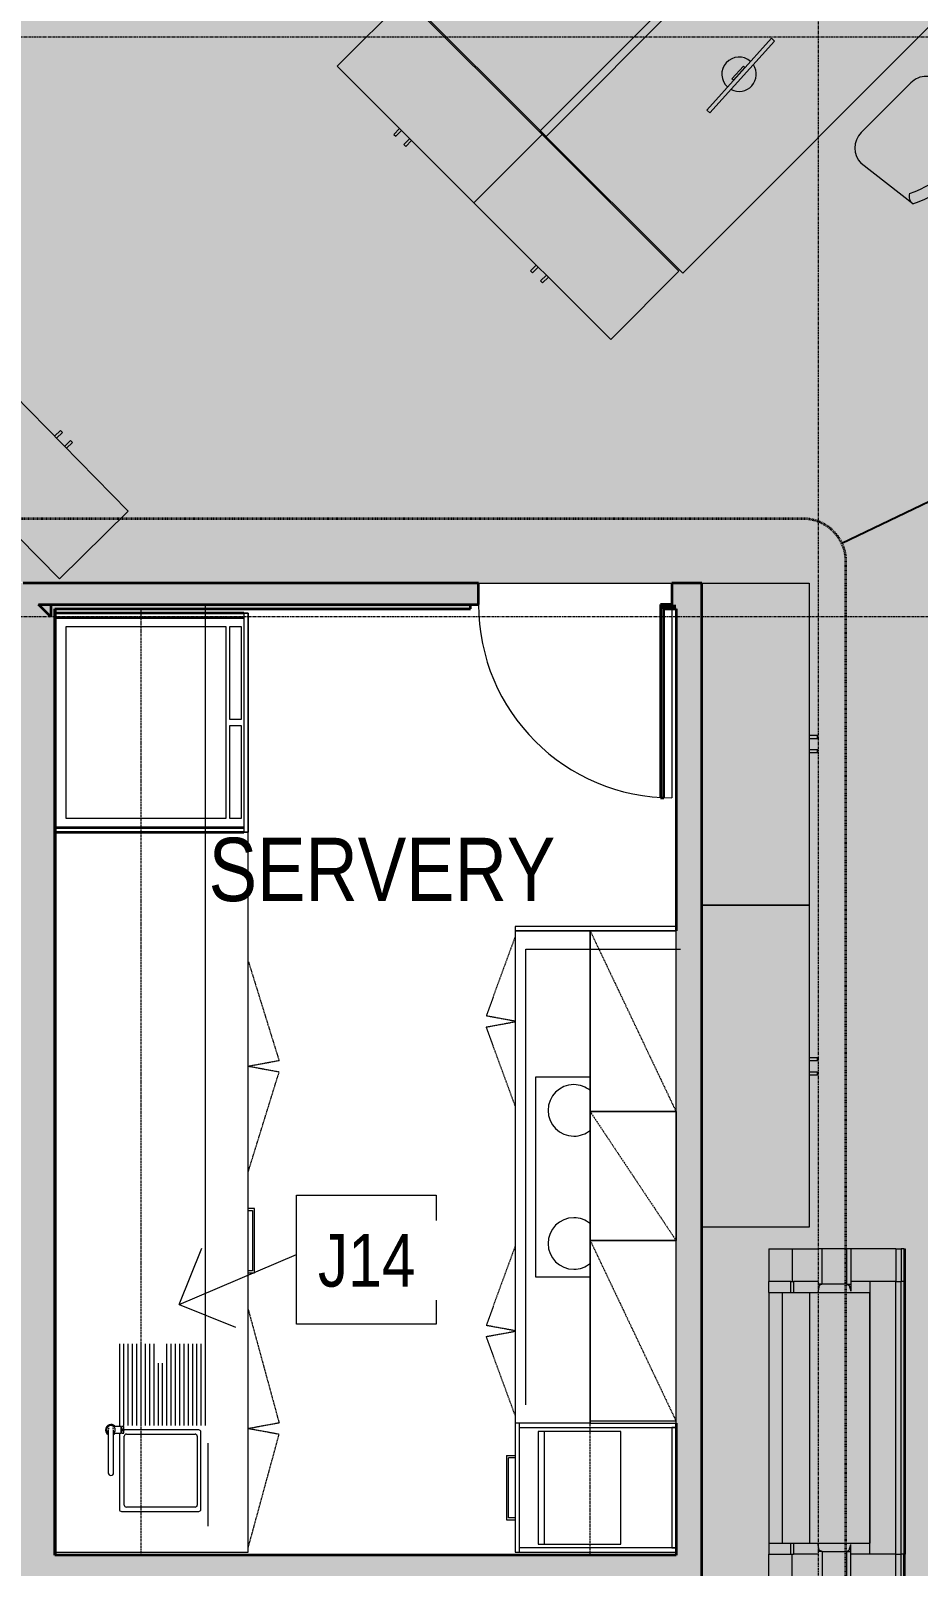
# Model space of a CAD drawing. Header units: millimetres. Extents: x -31381 to 39197, y -15686 to 26001.
# Drawn here: x 9288 to 13422, y 4549 to 11701 of the extents above; entities that cross this region are included whole.
import ezdxf

# ---------------------------------------------------------------- set-up
doc = ezdxf.new("R2010")
doc.units = ezdxf.units.MM
for name, pattern in [('BVNDH-Dash', [6, 3, -3]), ('BVNDH-Grid Line', [22.225, 12.7, -3.175, 3.175, -3.175]), ('BVNDH-Hidden', [4.5, 3, -1.5]), ('Hidden', [7.14375, 4.7625, -2.38125])]:
    doc.linetypes.add(name, pattern=pattern)
for name, color, linetype, lineweight in [('A-ANNO-SYMB', 150, 'Continuous', 9), ('A-AREA-IDEN', 2, 'Continuous', 9), ('A-DETL', 90, 'Continuous', 9), ('A-DETL-GENF', 92, 'Continuous', 9), ('A-DETL-THIN', 151, 'Continuous', 9), ('A-DOOR', 31, 'Continuous', 13), ('A-WALL', 113, 'Continuous', 13), ('A-WALL-PATT', 111, 'Continuous', 13), ('E-ELEC-EQPM', 71, 'Continuous', 9), ('G-ANNO-TEXT', 231, 'Continuous', 9), ('G-IMPT', 8, 'Continuous', 9), ('I-FURN', 30, 'Continuous', 13), ('I-WALL', 2, 'Continuous', 13), ('Q-CASE', 31, 'Continuous', 9), ('Q-CASE-HDLN', 31, 'BVNDH-Hidden', 18), ('Q-SPCQ', 91, 'Continuous', 9), ('S-GRID', 1, 'Continuous', 9)]:
    doc.layers.add(name, color=color, linetype=linetype, lineweight=lineweight)
doc.styles.add('Arial Narrow_1', font='ARIALN.TTF', dxfattribs={"height": 294.984802})
doc.styles.add('Arial Narrow_2', font='ARIALN.TTF', dxfattribs={"height": 245.820669})

# ---------------------------------------------------------------- blocks, each defined once
blk = doc.blocks.new('Chair-Desk - Chair-Desk-400354-Level 9 201 Kent St 1_100')
at = {"layer": 'I-FURN', "lineweight": 9}
for p, q in [((-163.6, 405.3), (163, 405.3)), ((-228.6, 0), (-266.4, 302.4)), ((228.6, 0), (265.8, 302.4))]:
    blk.add_line(p, q, dxfattribs=at)
for centre, radius, start, end in [((-163.6, 302.4), 102.8, 90, 180), ((163, 302.4), 102.8, 360, 90), ((-186, 6.7), 43.1, 116.8148, 189.00293), ((0, 446.9), 451.2, 242.90887, 297.09113), ((186, 6.7), 43.1, 350.99707, 63.1852), ((0, 446.9), 502, 242.90887, 297.09113)]:
    blk.add_arc(centre, radius, start, end, dxfattribs=at)
blk = doc.blocks.new('Desk - Arup Desk-682450-Level 9 201 Kent St 1_100')
at = {"layer": 'I-FURN', "lineweight": 9}
for p, q in [((1981, 850), (-457, 850)), ((-457, 850), (-457, -88)), ((1981, -88), (1981, 850)), ((158.6, 369.2), (608, 392.8)), ((158.6, 369.2), (159.7, 349.3)), ((609, 372.8), (159.7, 349.3)), ((344.3, 389.3), (424.2, 393.5)), ((344.8, 379.3), (344.3, 389.3)), ((424.7, 383.5), (344.8, 379.3)), ((424.2, 393.5), (424.7, 383.5)), ((609, 372.8), (608, 392.8)), ((-457, -88), (1981, -88))]:
    blk.add_line(p, q, dxfattribs=at)
for start, end in [(3, 183), (198, 348)]:
    blk.add_arc((383.1, 381), 80, start, end, dxfattribs=at)
blk = doc.blocks.new('Desk - Arup Desk-682451-Level 9 201 Kent St 1_100')
at = {"layer": 'I-FURN', "lineweight": 9}
for p, q in [((1981.1, 850), (-457.1, 850)), ((-457.1, 850), (-457.1, -88)), ((1981.1, -88), (1981.1, 850)), ((158.6, 369.2), (608, 392.8)), ((158.6, 369.2), (159.7, 349.3)), ((609, 372.8), (159.7, 349.3)), ((344.3, 389.3), (424.2, 393.5)), ((344.8, 379.3), (344.3, 389.3)), ((424.7, 383.5), (344.8, 379.3)), ((424.2, 393.5), (424.7, 383.5)), ((609, 372.8), (608, 392.8)), ((-457.1, -88), (1981.1, -88))]:
    blk.add_line(p, q, dxfattribs=at)
for start, end in [(3, 183), (198, 348)]:
    blk.add_arc((383.1, 381), 80, start, end, dxfattribs=at)
blk = doc.blocks.new('B  - 500deep-400395-Level 9 201 Kent St 1_100')
at = {"layer": 'Q-CASE'}
for p, q in [((-405.6, -169), (-405.6, 281)), ((-405.6, 281), (494.4, 281)), ((494.4, 281), (494.4, -169)), ((494.4, -169), (-405.6, -169)), ((4.8, -169), (4.8, -207.1)), ((4.8, -207.1), (17.5, -207.1)), ((17.5, -207.1), (17.5, -169)), ((71.3, -169), (71.3, -207.1)), ((71.3, -207.1), (84, -207.1)), ((84, -207.1), (84, -169))]:
    blk.add_line(p, q, dxfattribs=at)
blk = doc.blocks.new('B  - 1500 wide-400439-Level 9 201 Kent St 1_100')
at = {"layer": 'Q-CASE'}
for p, q in [((-705.6, -194), (-705.6, 306)), ((-705.6, 306), (794.4, 306)), ((794.4, 306), (794.4, -194)), ((794.4, -194), (-705.6, -194)), ((4.8, -194), (4.8, -232.1)), ((17.5, -232.1), (17.5, -194)), ((71.3, -194), (71.3, -232.1)), ((84, -232.1), (84, -194)), ((4.8, -232.1), (17.5, -232.1)), ((71.3, -232.1), (84, -232.1))]:
    blk.add_line(p, q, dxfattribs=at)
blk = doc.blocks.new('Dot_Matrix_Printer_148 - 11ZCOM01_dwg-396348-Level 9 201 Kent St 1_100')
at = {"layer": 'G-IMPT'}
for p, q in [((0, 1574.8), (0, 1422.4)), ((0, 1574.8), (107.9, 1574.8)), ((107.9, 1574.8), (228.8, 1574.8)), ((107.9, 1574.8), (107.9, 1422.4)), ((241.3, 1574.8), (228.6, 1574.8)), ((247.7, 1574.8), (241.3, 1574.8)), ((362, 1574.8), (247.7, 1574.8)), ((247.7, 1409.7), (247.7, 1574.8)), ((368.3, 1574.8), (362, 1574.8)), ((362, 1574.8), (362, 1409.7)), ((381, 1574.8), (368.3, 1574.8)), ((590.6, 1574.8), (381, 1574.8)), ((381, 1574.8), (381, 1378)), ((381, 1574.8), (381, 1422.4)), ((590.6, 1574.8), (615.9, 1574.8)), ((590.6, 1574.8), (590.6, 1422.4)), ((628.7, 1574.8), (615.9, 1574.8)), ((615.9, 1574.8), (615.9, 1422.4)), ((628.7, 1574.8), (635, 1574.8)), ((628.7, 1574.8), (628.7, 1422.4)), ((635, 1574.8), (635, 1422.4)), ((0, 1371.6), (0, 1422.4)), ((101.6, 1422.4), (0, 1422.4)), ((0, 1371.6), (0, 203.2)), ((0, 1371.6), (101.6, 1371.6)), ((63.5, 203.2), (63.5, 1371.6)), ((101.6, 1422.4), (114.3, 1422.4)), ((101.6, 1371.6), (101.6, 1422.4)), ((101.6, 1371.6), (114.3, 1371.6)), ((228.8, 1422.4), (114.3, 1422.4)), ((114.3, 1422.4), (114.3, 1371.6)), ((114.3, 1371.6), (469.9, 1371.6)), ((190.5, 203.2), (190.5, 1371.6)), ((234.7, 1409.7), (228.6, 1409.7)), ((234.9, 1403.3), (228.6, 1371.6)), ((247.7, 1409.7), (234.9, 1403.3)), ((247.7, 1409.7), (234.9, 1409.7)), ((362, 1409.7), (247.7, 1409.7)), ((362, 1409.7), (374.6, 1403.3)), ((362, 1409.7), (374.6, 1409.7)), ((374.6, 1403.3), (381, 1378)), ((374.9, 1409.7), (381, 1409.7)), ((390.3, 1422.4), (381, 1422.4)), ((469.9, 1422.4), (390.3, 1422.4)), ((590.6, 1422.4), (469.9, 1422.4)), ((590.6, 1422.4), (469.9, 1422.4)), ((469.9, 1422.4), (469.9, 1371.6)), ((469.9, 203.2), (469.9, 1371.6)), ((469.9, 1371.6), (469.9, 203.2)), ((590.6, 1422.4), (615.9, 1422.4)), ((590.6, 152.4), (590.6, 1422.4)), ((628.7, 1422.4), (615.9, 1422.4)), ((615.9, 152.4), (615.9, 1422.4)), ((635, 1422.4), (628.7, 1422.4)), ((628.7, 1422.4), (628.7, 152.4)), ((635, 1422.4), (630, 1422.4)), ((635, 1422.4), (635, 152.4)), ((0, 203.2), (0, 152.4)), ((0, 203.2), (101.6, 203.2)), ((0, 0), (0, 152.4)), ((0, 152.4), (101.6, 152.4)), ((101.6, 203.2), (114.3, 203.2)), ((101.6, 152.4), (101.6, 203.2)), ((101.6, 152.4), (114.3, 152.4)), ((107.9, 0), (107.9, 152.4)), ((114.3, 203.2), (469.9, 203.2)), ((114.3, 203.2), (114.3, 152.4)), ((228.8, 152.4), (114.3, 152.4)), ((234.9, 171.5), (228.6, 203.2)), ((234.7, 165.1), (228.6, 165.1)), ((247.7, 165.1), (234.9, 171.5)), ((247.7, 165.1), (234.9, 165.1)), ((247.7, 165.1), (362, 165.1)), ((247.7, 165.1), (247.7, 0)), ((362, 165.1), (374.6, 171.5)), ((362, 165.1), (374.6, 165.1)), ((362, 165.1), (362, 0)), ((374.6, 171.5), (381, 196.9)), ((374.9, 165.1), (381, 165.1)), ((381, 0), (381, 196.9)), ((390.3, 152.4), (381, 152.4)), ((381, 0), (381, 152.4)), ((469.9, 152.4), (390.3, 152.4)), ((469.9, 152.4), (469.9, 203.2)), ((590.6, 152.4), (469.9, 152.4)), ((590.6, 152.4), (469.9, 152.4)), ((590.6, 152.4), (615.9, 152.4)), ((590.6, 0), (590.6, 152.4)), ((628.7, 152.4), (615.9, 152.4)), ((615.9, 0), (615.9, 152.4)), ((635, 152.4), (628.7, 152.4)), ((628.7, 0), (628.7, 152.4)), ((635, 152.4), (630, 152.4)), ((635, 0), (635, 152.4)), ((0, 0), (107.9, 0)), ((107.9, 0), (228.8, 0)), ((241.3, 0), (228.6, 0)), ((241.3, 0), (247.7, 0)), ((362, 0), (247.7, 0)), ((368.3, 0), (362, 0)), ((381, 0), (368.3, 0)), ((590.6, 0), (381, 0)), ((590.6, 0), (615.9, 0)), ((615.9, 0), (628.7, 0)), ((628.7, 0), (635, 0))]:
    blk.add_line(p, q, dxfattribs=at)
blk = doc.blocks.new('Dot_Matrix_Printer_148 - Dot_Matrix_Printer_148-400437-Level 9 201 Kent St 1_100')
blk.add_blockref('Dot_Matrix_Printer_148 - 11ZCOM01_dwg-396348-Level 9 201 Kent St 1_100', (0, 0))
blk = doc.blocks.new('Concept Single Door_DOR - 900 x 2100mm-853118-Level 9 201 Kent St 1_100')
at = {"layer": 'A-DOOR', "color": 67}
blk.add_line((450, -50), (450, -950), dxfattribs=at)
blk.add_arc((450, -50), 900, 180, 270, dxfattribs=at)
blk = doc.blocks.new('KITCHEN JOINERY_Interna MAXl - MUR_JOINERY_Internal Domestic-2883755-Level 9 201 Kent St 1_100')
at = {"layer": 'Q-CASE'}
for p, q in [((1580, -167), (1580, -917)), ((3893, -167), (3883, -167)), ((3883, -167), (3883, -567)), ((3893, -567), (3893, -167)), ((1600, -567), (1600, -917)), ((1600, -917), (1600, -567)), ((3883, -567), (3893, -567)), ((1580, -917), (1600, -917)), ((1600, -917), (3893, -917)), ((184, -2192), (184, -2247)), ((614, -2192), (184, -2192)), ((614, -2247), (614, -2192)), ((644, -2192), (644, -2247)), ((1074, -2192), (644, -2192)), ((1074, -2247), (1074, -2192)), ((4493, -2160), (1140, -2160)), ((4493, -3060), (4493, -2160)), ((184, -2247), (614, -2247)), ((1074, -2262), (184, -2262)), ((184, -2262), (184, -3010)), ((644, -2247), (1074, -2247)), ((1074, -3010), (1074, -2262)), ((3523, -2360.1), (3903, -2360.1)), ((3523, -2380.1), (3903, -2380.1)), ((3523, -2400.1), (3903, -2400.1)), ((3523, -2420.1), (3903, -2420.1)), ((3923.4, -2390.1), (3923.4, -2741.5)), ((4293.4, -2380.1), (3933.4, -2380.1)), ((3943.4, -2727.2), (3943.4, -2407.2)), ((3953.4, -2397.2), (4273.4, -2397.2)), ((4283.4, -2407.2), (4283.4, -2727.2)), ((4303.4, -2750.1), (4303.4, -2390.1)), ((3523, -2440.1), (3903, -2440.1)), ((3523, -2460.1), (3903, -2460.1)), ((3523, -2480.1), (3903, -2480.1)), ((3523, -2500.1), (3903, -2500.1)), ((3523, -2520.1), (3903, -2520.1)), ((3523, -2540.1), (3903, -2540.1)), ((3613, -2560.1), (3903, -2560.1)), ((3523, -2600.1), (3903, -2600.1)), ((3523, -2620.1), (3903, -2620.1)), ((3523, -2640.1), (3903, -2640.1)), ((3613, -2580.1), (3903, -2580.1)), ((1140, -2685), (1140, -2790)), ((3523, -2660.1), (3903, -2660.1)), ((3523, -2680.1), (3903, -2680.1)), ((3523, -2700.1), (3903, -2700.1)), ((3523, -2720.1), (3903, -2720.1)), ((3523, -2740.1), (3903, -2740.1)), ((3523, -2760.1), (3903, -2760.1)), ((3908.4, -2739.2), (3908.4, -2749.2)), ((3923.4, -2739.2), (3908.4, -2739.2)), ((3923.4, -2749.2), (3908.4, -2749.2)), ((3908.4, -2751.7), (3908.4, -2785.9)), ((3923.4, -2751.7), (3908.4, -2751.7)), ((3910.9, -2749.2), (3910.9, -2751.7)), ((3920.5, -2739.2), (3923.4, -2739.2)), ((3923.4, -2749.2), (3920.5, -2749.2)), ((3923.4, -2739.2), (3926.3, -2739.2)), ((3938.4, -2739.2), (3923.4, -2739.2)), ((3923.4, -2747), (3923.4, -2749.2)), ((3926.3, -2749.2), (3923.4, -2749.2)), ((3938.4, -2749.2), (3923.4, -2749.2)), ((3938.4, -2751.7), (3923.4, -2751.7)), ((3935.9, -2751.7), (3935.9, -2749.2)), ((3938.4, -2749.2), (3938.4, -2739.2)), ((3938.4, -2785.9), (3938.4, -2751.7)), ((3938.4, -2760.1), (4293.4, -2760.1)), ((4273.4, -2737.2), (3953.4, -2737.2)), ((4073.4, -2786.7), (3973.4, -2786.7)), ((3973.4, -2811.7), (4073.4, -2811.7)), ((184, -3010), (1074, -3010))]:
    blk.add_line(p, q, dxfattribs=at)
at = {"layer": 'Q-CASE', "lineweight": 35}
for p, q in [((120, -2180), (120, -3060)), ((140, -3060), (140, -2180)), ((1120, -2180), (1120, -3060)), ((1140, -3060), (1140, -2180)), ((120, -3060), (140, -3060)), ((1120, -3060), (1140, -3060))]:
    blk.add_line(p, q, dxfattribs=at)
at = {"layer": 'Q-CASE', "flags": 128}
for points in [[(3973.4, -2786.7), (3971.4, -2786.7), (3969.4, -2786.7), (3967.4, -2786.7), (3965.5, -2786.7), (3963.5, -2786.7), (3961.5, -2786.7), (3959.6, -2786.7), (3957.7, -2786.7), (3955.8, -2786.7), (3953.9, -2786.7), (3952.1, -2786.7), (3950.3, -2786.7), (3948.6, -2786.7), (3946.9, -2786.7), (3945.2, -2786.7), (3943.6, -2786.7), (3942, -2786.7), (3940.5, -2786.7), (3939, -2786.7), (3937.6, -2786.7), (3936.2, -2786.7), (3934.9, -2786.7), (3933.6, -2786.7), (3932.5, -2786.7), (3931.3, -2786.7), (3930.3, -2786.7), (3929.3, -2786.7), (3928.4, -2786.7), (3927.6, -2786.7), (3926.8, -2786.7), (3926.1, -2786.7), (3925.5, -2786.7), (3925, -2786.7), (3924.5, -2786.7), (3924.1, -2786.7), (3923.8, -2786.7), (3923.6, -2786.7), (3923.5, -2786.7), (3923.4, -2786.7), (3923.4, -2786.7)], [(4123.4, -2786.7), (4123.4, -2786.7), (4123.3, -2786.7), (4123.1, -2786.7), (4122.8, -2786.7), (4122.4, -2786.7), (4122, -2786.7), (4121.5, -2786.7), (4120.9, -2786.7), (4120.2, -2786.7), (4119.5, -2786.7), (4118.7, -2786.7), (4117.8, -2786.7), (4116.8, -2786.7), (4115.8, -2786.7), (4114.7, -2786.7), (4113.5, -2786.7), (4112.3, -2786.7), (4111, -2786.7), (4109.7, -2786.7), (4108.3, -2786.7), (4106.8, -2786.7), (4105.3, -2786.7), (4103.7, -2786.7), (4102.1, -2786.7), (4100.4, -2786.7), (4098.7, -2786.7), (4097, -2786.7), (4095.2, -2786.7), (4093.4, -2786.7), (4091.5, -2786.7), (4089.7, -2786.7), (4087.8, -2786.7), (4085.8, -2786.7), (4083.9, -2786.7), (4081.9, -2786.7), (4079.9, -2786.7), (4078, -2786.7), (4076, -2786.7), (4074, -2786.7), (4073.4, -2786.7)], [(3923.4, -2811.7), (3923.5, -2811.7), (3923.6, -2811.7), (3923.8, -2811.7), (3924.1, -2811.7), (3924.4, -2811.7), (3924.9, -2811.7), (3925.4, -2811.7), (3926, -2811.7), (3926.6, -2811.7), (3927.4, -2811.7), (3928.2, -2811.7), (3929.1, -2811.7), (3930, -2811.7), (3931.1, -2811.7), (3932.2, -2811.7), (3933.3, -2811.7), (3934.5, -2811.7), (3935.8, -2811.7), (3937.2, -2811.7), (3938.6, -2811.7), (3940, -2811.7), (3941.6, -2811.7), (3943.1, -2811.7), (3944.7, -2811.7), (3946.4, -2811.7), (3948.1, -2811.7), (3949.9, -2811.7), (3951.6, -2811.7), (3953.5, -2811.7), (3955.3, -2811.7), (3957.2, -2811.7), (3959.1, -2811.7), (3961, -2811.7), (3963, -2811.7), (3964.9, -2811.7), (3966.9, -2811.7), (3968.9, -2811.7), (3970.9, -2811.7), (3972.9, -2811.7), (3973.4, -2811.7)], [(4073.4, -2811.7), (4075.4, -2811.7), (4077.4, -2811.7), (4079.4, -2811.7), (4081.4, -2811.7), (4083.4, -2811.7), (4085.3, -2811.7), (4087.2, -2811.7), (4089.1, -2811.7), (4091, -2811.7), (4092.9, -2811.7), (4094.7, -2811.7), (4096.5, -2811.7), (4098.3, -2811.7), (4100, -2811.7), (4101.7, -2811.7), (4103.3, -2811.7), (4104.9, -2811.7), (4106.4, -2811.7), (4107.9, -2811.7), (4109.3, -2811.7), (4110.7, -2811.7), (4112, -2811.7), (4113.2, -2811.7), (4114.4, -2811.7), (4115.5, -2811.7), (4116.5, -2811.7), (4117.5, -2811.7), (4118.4, -2811.7), (4119.3, -2811.7), (4120, -2811.7), (4120.7, -2811.7), (4121.3, -2811.7), (4121.9, -2811.7), (4122.3, -2811.7), (4122.7, -2811.7), (4123, -2811.7), (4123.2, -2811.7), (4123.4, -2811.7), (4123.4, -2811.7), (4123.4, -2811.7)]]:
    blk.add_lwpolyline(points, dxfattribs=at)
at = {"layer": 'Q-CASE'}
for centre, radius, start, end in [((3933.4, -2390.1), 10, 90, 180), ((3953.4, -2407.2), 10, 90, 180), ((3953.4, -2409.2), 12, 90, 127.5), ((4273.4, -2409.2), 12, 52.5, 90), ((4273.4, -2407.2), 10, 0, 90), ((4293.4, -2390.1), 10, 0, 90), ((3923.4, -2799.2), 25, 127.348, 180), ((3923.4, -2799.2), 20, 38.16811, 180), ((3923.4, -2799.2), 12.5, 105, 135), ((3923.4, -2744.2), 3, 90, 270), ((3923.4, -2744.2), 3, 270, 90), ((3923.4, -2799.2), 25, 30.02343, 52.652), ((3953.4, -2727.2), 10, 180, 270), ((3953.4, -2725.2), 12, 232.5, 270), ((4123.4, -2799.2), 12.5, 0, 90), ((4273.4, -2727.2), 10, 270, 0), ((4273.4, -2725.2), 12, 270, 307.5), ((4293.4, -2750.1), 10, 270, 0), ((3923.4, -2799.2), 25, 180, 329.70808), ((3923.4, -2799.2), 20, 180, 321.3266), ((3923.4, -2799.2), 12.5, 225, 255), ((4123.4, -2799.2), 12.5, 270, 0)]:
    blk.add_arc(centre, radius, start, end, dxfattribs=at)
for points, knots in [([(3923.4, -2779.2), (3922.5, -2779.2), (3921.1, -2779.3), (3919.3, -2779.6), (3917.7, -2780), (3915.7, -2780.7), (3913.6, -2781.7), (3912.1, -2782.7), (3911.2, -2783.3), (3910.8, -2783.7), (3910.5, -2783.9), (3910.2, -2784.2), (3909.8, -2784.6), (3909.4, -2785), (3908.9, -2785.4), (3908.7, -2785.7), (3908.6, -2785.8), (3908.5, -2785.9), (3908.4, -2785.9), (3908.5, -2785.9), (3908.6, -2785.8), (3908.6, -2785.7), (3908.7, -2785.7)], [0, 0, 0, 0, 0.0555556, 0.0833333, 0.1111111, 0.1666667, 0.2222222, 0.2777778, 0.3055556, 0.3194444, 0.3333333, 0.3472222, 0.3611111, 0.3888889, 0.4166667, 0.4444444, 0.4583333, 0.4722222, 0.5, 0.5277778, 0.5416667, 0.5555556, 0.5555556, 0.5555556, 0.5555556]), ([(3938.2, -2785.7), (3938.2, -2785.7), (3938.3, -2785.8), (3938.4, -2785.9), (3938.4, -2785.9), (3938.4, -2785.9), (3938.3, -2785.8), (3938.1, -2785.7), (3937.9, -2785.4), (3937.5, -2785), (3937.1, -2784.6), (3936.7, -2784.2), (3936.4, -2783.9), (3936.1, -2783.7), (3935.6, -2783.3), (3934.7, -2782.7), (3933.2, -2781.7), (3931.1, -2780.7), (3929.2, -2780), (3927.5, -2779.6), (3925.7, -2779.3), (3924.4, -2779.2), (3923.4, -2779.2)], [0.4444444, 0.4444444, 0.4444444, 0.4444444, 0.4583333, 0.4722222, 0.5, 0.5277778, 0.5416667, 0.5555556, 0.5833333, 0.6111111, 0.6388889, 0.6527778, 0.6666667, 0.6805556, 0.6944444, 0.7222222, 0.7777778, 0.8333333, 0.8888889, 0.9166667, 0.9444444, 1, 1, 1, 1]), ([(3925.3, -2741.9), (3925.5, -2742), (3925.7, -2742.3), (3926, -2742.7), (3926.3, -2743.2), (3926.4, -2743.7), (3926.4, -2744.2), (3926.4, -2744.6), (3926.4, -2744.7), (3926.4, -2744.7)], [0.2222222, 0.2222222, 0.2222222, 0.2222222, 0.2777778, 0.3333333, 0.3888889, 0.4444444, 0.5138889, 0.5486111, 0.5555556, 0.5555556, 0.5555556, 0.5555556])]:
    blk.add_open_spline(points, degree=3, knots=knots, dxfattribs=at)
blk.add_open_spline([(3921.5, -2746.5), (3921.4, -2746.4), (3921.1, -2746.1), (3920.8, -2745.7), (3920.6, -2745.2), (3920.5, -2744.9), (3920.5, -2744.7)], degree=3, dxfattribs=at)
blk = doc.blocks.new('JOINERY_Overhead_fridge cupboard_Built in - MUR_JOINERY_Overhead fridge cupboard_750d x 850w-2824548-Level 9 201 Kent St 1_100')
at = {"layer": 'Q-CASE'}
for p, q in [((1020, 20), (0, 20)), ((0, 20), (0, 0)), ((1020, 20), (0, 20)), ((0, 20), (0, 0)), ((0, 0), (1020, 0)), ((0, 0), (1020, 0)), ((1020, 0), (1020, 20)), ((1020, 0), (1020, 20))]:
    blk.add_line(p, q, dxfattribs=at)
at = {"layer": 'Q-CASE-HDLN'}
for p, q in [((0, 0), (0, 900)), ((0, 900), (1020, 900)), ((1020, 900), (1020, 0)), ((1020, 0), (0, 0)), ((1000, 20), (20, 20))]:
    blk.add_line(p, q, dxfattribs=at)
blk = doc.blocks.new('JOINERY_Underbench_Four drawer_Brewpoint - MUR_JOINERY_Underbench_Four drawer_740d x 830h-2652155-Level 9 201 Kent St 1_100')
at = {"layer": 'Q-CASE'}
for p, q in [((-150, -740), (-150, -770)), ((-150, -770), (150, -770)), ((-140, -760), (-140, -740)), ((140, -760), (-140, -760)), ((140, -740), (140, -760)), ((150, -770), (150, -740))]:
    blk.add_line(p, q, dxfattribs=at)
blk = doc.blocks.new('MUR_FFE_Microwave - MUR_FFE_Microwave-2336010-Level 9 201 Kent St 1_100')
at = {"layer": 'E-ELEC-EQPM'}
for p, q in [((28.6, -615), (-496.4, -615)), ((-496.4, -615), (-496.4, -972)), ((28.6, -972), (28.6, -615)), ((28.6, -970), (-496.4, -970)), ((-496.4, -970), (-496.4, -1000)), ((-496.4, -972), (28.6, -972)), ((-496.4, -1000), (28.6, -1000)), ((28.6, -1000), (28.6, -970))]:
    blk.add_line(p, q, dxfattribs=at)
blk = doc.blocks.new('JOINERY_Microwave double_full height unit - MUR_JOINERY_Microwave single double_750d x 600w x 2700h-2336006-Level 9 201 Kent St 1_100')
at = {"layer": 'Q-CASE'}
for p, q in [((20, 750), (0, 750)), ((580, 750), (20, 750)), ((20, 750), (20, 730)), ((20, 20), (20, 750)), ((20, 730), (580, 730)), ((580, 730), (580, 750)), ((600, 750), (580, 750)), ((580, 750), (580, 20)), ((600, 20), (600, 750)), ((0, 350), (0, 20)), ((-7.3, 0), (0, 0)), ((600, 20), (0, 20)), ((0, 20), (0, 0)), ((600, 20), (0, 20)), ((0, 20), (0, 0)), ((0, 0), (600, 0)), ((0, 0), (600, 0)), ((440, 0), (440, -30)), ((450, -40), (450, 0)), ((600, 0), (600, 20)), ((600, 0), (600, 20)), ((150, -40), (150, 0)), ((150, -40), (450, -40)), ((160, 0), (160, -30)), ((440, -30), (160, -30))]:
    blk.add_line(p, q, dxfattribs=at)
blk = doc.blocks.new('JOINERY_Overhead_Double Door with fixed panel - MUR_JOINERY_Overhead_Double Door_400d x 750h-3417244-Level 9 201 Kent St 1_100')
at = {"layer": 'Q-CASE'}
for p, q in [((420.75, 400), (-420.75, 400)), ((-420.75, 0), (420.75, 0))]:
    blk.add_line(p, q, dxfattribs=at)
at = {"layer": 'Q-CASE-HDLN', "lineweight": 9}
for p, q in [((-420.75, 0), (420.75, 400)), ((420.75, 0), (-420.75, 0))]:
    blk.add_line(p, q, dxfattribs=at)
blk = doc.blocks.new('MUR_FFE_Cooktop - MUR_FFE_Cooktop-2337128-Level 9 201 Kent St 1_100')
at = {"layer": 'E-ELEC-EQPM'}
for p, q in [((0, -265), (0, -520)), ((930, -520), (930, -265)), ((0, -520), (930, -520))]:
    blk.add_line(p, q, dxfattribs=at)
for centre, start, end in [((155, -341.6), 140.00739, 180), ((155, -341.6), 360, 39.99261), ((775, -341.6), 140.00739, 180), ((775, -341.6), 360, 39.99261), ((155, -341.6), 180, 360), ((775, -341.6), 180, 360)]:
    blk.add_arc(centre, 120, start, end, dxfattribs=at)
blk = doc.blocks.new('JOINERY_Overhead_Single Door - MUR_JOINERY_Overhead_Single Door_400d x 600h-3417245-Level 9 201 Kent St 1_100')
at = {"layer": 'Q-CASE'}
for p, q in [((523.75, 400), (-76.25, 400)), ((-76.25, 400), (-76.25, 0)), ((523.75, 0), (523.75, 400)), ((-76.25, 0), (523.75, 0))]:
    blk.add_line(p, q, dxfattribs=at)
at = {"layer": 'Q-CASE-HDLN', "lineweight": 9}
for p, q in [((-76.25, 0), (-76.25, 400)), ((-76.25, 0), (523.75, 400)), ((-76.25, 400), (523.75, 400)), ((523.75, 400), (523.75, 0)), ((523.75, 0), (-76.25, 0))]:
    blk.add_line(p, q, dxfattribs=at)
blk = doc.blocks.new('JOINERY_Underbench_Double Door_Brew - MUR_JOINERY_Underbench_Double Door_Brew-3446831-Level 9 201 Kent St 1_100')
at = {"layer": 'Q-CASE-HDLN', "lineweight": 9}
for p, q in [((-393.4, -10), (-26.4, -144)), ((-26.4, -144), (-1.8, -10)), ((26.4, -144), (1.8, -10)), ((393.4, -10), (26.4, -144))]:
    blk.add_line(p, q, dxfattribs=at)
blk = doc.blocks.new('JOINERY_Underbench_Double Door_Brew - MUR_JOINERY_Underbench_Double Door_Brew-3446832-Level 9 201 Kent St 1_100')
at = {"layer": 'Q-CASE-HDLN', "lineweight": 9}
for p, q in [((-491, 0), (-26.4, -144)), ((491, 0), (26.4, -144)), ((-26.4, -144), (0, 0)), ((26.4, -144), (0, 0))]:
    blk.add_line(p, q, dxfattribs=at)
blk = doc.blocks.new('JOINERY_Overhead_Double Door with fixed panel - MUR_JOINERY_Overhead_Double Door_400d x 750h-V52-Level 9 201 Kent St 1_100')
at = {"layer": 'Q-CASE'}
for p, q in [((420.75, 400), (-420.75, 400)), ((-420.75, 400), (-420.75, 0)), ((-420.75, 0), (420.75, 0))]:
    blk.add_line(p, q, dxfattribs=at)
at = {"layer": 'Q-CASE-HDLN', "lineweight": 9}
for p, q in [((-420.75, 0), (-420.75, 400)), ((-420.75, 0), (420.75, 400)), ((420.75, 0), (-420.75, 0))]:
    blk.add_line(p, q, dxfattribs=at)
blk = doc.blocks.new('JOINERY_Underbench_Double Door_Brew - MUR_JOINERY_Underbench_Double Door_Brew-3446833-Level 9 201 Kent St 1_100')
at = {"layer": 'Q-CASE-HDLN', "lineweight": 9}
for p, q in [((-555, 0), (-26.4, -144)), ((555, 0), (26.4, -144)), ((-26.4, -144), (0, 0)), ((26.4, -144), (0, 0))]:
    blk.add_line(p, q, dxfattribs=at)

msp = doc.modelspace()

# ---------------------------------------------------------------- hatches: boundary and pattern name
at = {"layer": 'A-DETL-GENF'}
h = msp.add_hatch(color=9, dxfattribs=at)
h.paths.add_polyline_path([(-28729.7, -11131.1), (-25160.5, -11131.1), (-25160.5, -9801.1), (-24535.5, -9801.1), (-24535.5, -11131.1), (-14359.1, -11131.1), (-14359.1, -9801.1), (-13734.1, -9801.1), (-13734.1, -11131.1), (-3550.9, -11131.1), (-3550.9, -9801.1), (-2925.9, -9801.1), (-2925.9, -11131.1), (780.2, -11131.1), (780.2, -5814.1), (880.2, -5814.1), (880.2, -542.9), (855.3, -542.9), (855.3, -4575.8), (-2473.7, -4575.8), (-2473.7, -542.9), (-2523.7, -542.9), (-2523.7, -342.9), (-1898.7, -342.9), (-1898.7, 1233.2), (-4518.7, 1233.2), (-4518.7, 708.2), (-4718.7, 708.2), (-4718.7, 858.2), (-5143.7, 858.2), (-5143.7, 1658.2), (-4718.7, 1658.2), (-4718.7, 5612.8), (-7543.7, 5612.8), (-7543.7, 4981), (-6089.3, 4981), (-6089.3, 4931), (-7543.7, 4931), (-7543.7, 4099.7), (-6089.3, 4099.7), (-6089.3, 4049.7), (-7543.7, 4049.7), (-7543.7, 3243.2), (-6089.3, 3243.2), (-6089.3, 3193.2), (-7543.7, 3193.2), (-7543.7, 2387.3), (-6089.3, 2387.3), (-6089.3, 2337.3), (-7543.7, 2337.3), (-7543.7, 1558.2), (-6093.7, 1558.2), (-6093.7, 1358.2), (-6203.7, 1358.2), (-6203.7, 1333.2), (-6843.7, 1333.2), (-6843.7, -342.9), (-4718.7, -342.9), (-4718.7, -111.8), (-4518.7, -111.8), (-4518.7, -342.9), (-3343.7, -342.9), (-3343.7, -542.9), (-3393.7, -542.9), (-3393.7, -4481.8), (-3403.7, -4481.8), (-3403.7, -4486.8), (-10713.7, -4486.8), (-10713.7, -4536.8), (-10813.7, -4536.8), (-10813.7, -4486.8), (-10833.7, -4486.8), (-10833.7, -4536.8), (-14983.7, -4536.8), (-14983.7, -361.8), (-14078.7, -361.8), (-14078.7, 11598.2), (-14148.9, 11598.2), (-14148.9, 16903.2), (-14153.7, 16903.2), (-14153.7, 17003.2), (886.3, 17003.2), (886.3, 13043.2), (-1868.3, 13043.2), (-1868.3, 11698.2), (-732.1, 11698.2), (-732.1, 11498.2), (-1698.7, 11498.2), (-1698.7, 11378.2), (-1898.7, 11378.2), (-1898.7, 11498.2), (-4518.7, 11498.2), (-4518.7, 11398.2), (-4718.7, 11398.2), (-4718.7, 11498.2), (-5943.7, 11498.2), (-5943.7, 9918.2), (-7543.7, 9918.2), (-7543.7, 9171.2), (-6089.3, 9171.2), (-6089.3, 9121.2), (-7543.7, 9121.2), (-7543.7, 8339.3), (-6089.3, 8339.3), (-6089.3, 8289.3), (-7543.7, 8289.3), (-7543.7, 7505.4), (-6089.3, 7505.4), (-6089.3, 7455.4), (-7543.7, 7455.4), (-7543.7, 6671.4), (-6089.3, 6671.4), (-6089.3, 6621.4), (-7543.7, 6621.4), (-7543.7, 5812.8), (-4718.7, 5812.8), (-4718.7, 10398.2), (-4518.7, 10398.2), (-4518.7, 9983.2), (-1898.7, 9983.2), (-1898.7, 10378.2), (-1698.7, 10378.2), (-1698.7, 10258.2), (146.3, 10258.2), (146.3, 11698.2), (6682.5, 11698.2), (9252.5, 9128.2), (12414.3, 9128.2), (12414.3, -442.9), (12364.3, -442.9), (12364.3, -541.8), (14223.3, -541.8), (14223.3, -192.9), (14323.3, -192.9), (14323.3, -442.9), (15813.8, -442.9), (15813.8, 23.8), (16853.3, 23.8), (16853.3, -442.9), (17572.5, -442.9), (17572.5, 2379.8), (14326.3, 2379.8), (14326.3, 707.1), (14323.3, 707.1), (14323.3, 607.1), (14223.3, 607.1), (14223.3, 707.1), (14226.3, 707.1), (14226.3, 2379.8), (14206.3, 2379.8), (14206.3, 2779.8), (15146.3, 2779.8), (15146.3, 2764.8), (14326.3, 2764.8), (14326.3, 2479.8), (17572.5, 2479.8), (17572.5, 5251.5), (14323.3, 5251.5), (14323.3, 3651.5), (14223.3, 3651.5), (14223.3, 5251.5), (14203.3, 5251.5), (14203.3, 5651.5), (15143.3, 5651.5), (15143.3, 5636.5), (14323.3, 5636.5), (14323.3, 5351.5), (17572.5, 5351.5), (17572.5, 8028.2), (14323.3, 8028.2), (14323.3, 6471.5), (14223.3, 6471.5), (14223.3, 8143.2), (17572.5, 8143.2), (17572.5, 8173.5), (17672.5, 8173.5), (17672.5, 7573.5), (17683.3, 7573.5), (17682.7, 8178.2), (17009.9, 8178.2), (17009.9, 14235.4), (15494.5, 14235.4), (7373.3, 22319.3), (7373.3, 22321.1), (6922.2, 22321.1), (6922.2, 23648.2), (-13748.7, 23648.2), (-13748.8, 22308.7), (-14373.8, 22308.7), (-14373.8, 23648.7), (-24548.7, 23648.2), (-24548.8, 22309), (-25173.8, 22309), (-25173.8, 23649), (-27487.6, 23648.2), (-28729.7, 22382.8), (-28729.7, -11128.9)], flags=0)
h.paths.add_polyline_path([(-28725.7, -7564.5), (-28725.7, -6925.3), (-27689.8, -6925.3), (-27689.8, -7564.5), (-27736.4, -7564.5)], flags=0)
h.paths.add_polyline_path([(826.3, -4561.8), (826.3, -542.9), (-2373.7, -542.9), (-2373.7, -4561.8), (-388.8, -4561.8)], flags=0)
h.paths.add_polyline_path([(-14341.8, -4436.8), (-10933.7, -4436.8), (-10933.7, -542.9), (-14078.7, -542.9), (-14078.7, -461.8), (-14883.7, -461.8), (-14883.7, -4436.8), (-14588.5, -4436.8)], flags=0)
h.paths.add_polyline_path([(-7633.7, -4386.8), (-5893.7, -4386.8), (-5893.7, -4278.5), (-5793.7, -4278.5), (-5793.7, -4386.8), (-3493.7, -4386.8), (-3493.7, -542.9), (-5793.7, -542.9), (-5793.7, -3516.5), (-5893.7, -3516.5), (-5893.7, -542.9), (-10713.7, -542.9), (-10713.7, -4386.8), (-7867, -4386.8)], flags=0)
h.paths.add_polyline_path([(-10813.7, -4386.8), (-10813.7, -542.9), (-10833.7, -542.9), (-10833.7, -4386.8)], flags=0)
h.paths.add_polyline_path([(-19959.8, -1009.2), (-19959.8, 19.5), (-18920.5, 19.5), (-18920.5, -1009.2), (-19944.7, -1009.2)], flags=0)
h.paths.add_polyline_path([(12233.1, -541.8), (12296.3, -541.8), (12296.3, -442.9), (12314.3, -442.9), (12314.3, 4481.2), (9381.3, 4481.2), (9381.3, -342.9), (9386.3, -342.9), (9386.3, -442.9), (11476.3, -442.9), (11476.3, -541.8)], flags=0)
h.paths.add_polyline_path([(17683.3, -541.8), (17683.3, -142.9), (17672.5, -142.9), (17672.5, -541.8)], flags=0)
h.paths.add_polyline_path([(3991.3, -524.9), (3991.3, 1468.2), (4191.3, 1468.2), (4191.3, 881), (6656.3, 881), (6656.3, 3429.5), (4191.3, 3429.5), (4191.3, 2878.2), (3991.3, 2878.2), (3991.3, 4108.2), (4191.3, 4108.2), (4191.3, 3629.5), (6656.3, 3629.5), (6656.3, 5998.2), (4191.3, 5998.2), (4191.3, 5518.2), (3991.3, 5518.2), (3991.3, 6748.2), (4191.3, 6748.2), (4191.3, 6198.2), (6656.3, 6198.2), (6656.3, 8757.1), (4191.3, 8757.1), (4191.3, 8158.2), (3991.3, 8158.2), (3991.3, 9388.2), (4191.3, 9388.2), (4191.3, 8957.1), (6656.3, 8957.1), (6656.3, 11413.2), (6571.4, 11498.2), (4191.3, 11498.2), (4191.3, 10798.2), (3991.3, 10798.2), (3991.3, 11680.2), (3983.3, 11680.2), (3983.3, 8064.2), (3991.3, 8064.2), (3991.3, 8058.2), (3983.3, 8058.2), (3983.3, 6848.2), (3991.3, 6848.2), (3991.3, 6842.2), (3983.3, 6842.2), (3983.3, 5424.2), (3991.3, 5424.2), (3991.3, 5418.2), (3983.3, 5418.2), (3983.3, 4208.2), (3991.3, 4208.2), (3991.3, 4202.2), (3983.3, 4202.2), (3983.3, 2784.2), (3991.3, 2784.2), (3991.3, 2778.2), (3983.3, 2778.2), (3983.3, 1568.2), (3991.3, 1568.2), (3991.3, 1562.2), (3983.3, 1562.2), (3983.3, -524.9)], flags=0)
h.paths.add_polyline_path([(-388.8, -342.9), (743.3, -342.9), (743.3, -202.9), (943.3, -202.9), (943.3, 842.1), (223.3, 842.1), (223.3, 867.1), (743.3, 867.1), (743.3, 1758.2), (83.8, 1758.2), (83.8, 1958.2), (743.3, 1958.2), (743.3, 4933.2), (-1698.7, 4933.2), (-1698.7, 1958.2), (-1056.2, 1958.2), (-1056.2, 1758.2), (-1698.7, 1758.2), (-1698.7, -342.9), (-765, -342.9)], flags=0)
h.paths.add_polyline_path([(433.6, -197.9), (223.3, -197.9), (223.3, -172.9), (743.3, -172.9), (743.3, -197.9)], flags=0)
h.paths.add_polyline_path([(17672.5, -22.9), (17683.3, -22.9), (17683.3, 7453.5), (17672.5, 7453.5), (17672.5, 167.1)], flags=0)
h.paths.add_polyline_path([(-4943.7, 1058.2), (-4718.7, 1058.2), (-4718.7, 1458.2), (-4943.7, 1458.2), (-4943.7, 1233.2)], flags=0)
h.paths.add_polyline_path([(-1898.7, 1433.2), (-1898.7, 4083.2), (-4518.7, 4083.2), (-4518.7, 1433.2), (-4290.2, 1433.2)], flags=0)
h.paths.add_polyline_path([(-28725.7, 3235.5), (-28725.7, 3874.7), (-27402.5, 3874.7), (-27402.5, 3419.9), (-27468.8, 3416.4), (-27467.8, 3396.4), (-27402.5, 3399.8), (-27402.5, 3235.5), (-27736.4, 3235.5)], flags=0)
h.paths.add_polyline_path([(14323.3, 3599.8), (14226.3, 3599.8), (14226.3, 3629.8), (14326.3, 3629.8), (14326.3, 3599.8)], flags=0)
h.paths.add_polyline_path([(-1898.7, 4283.2), (-1898.7, 6933.2), (-4518.7, 6933.2), (-4518.7, 4283.2), (-4502.2, 4283.2)], flags=0)
h.paths.add_polyline_path([(9401.3, 4601.2), (9406.3, 4601.2), (9406.3, 9008.2), (9401.3, 9008.2), (9401.3, 4615.2)], flags=0)
h.paths.add_polyline_path([(-1637.2, 5133.2), (743.3, 5133.2), (743.3, 5578.2), (943.3, 5578.2), (943.3, 6393.2), (743.3, 6393.2), (743.3, 6758.2), (-1698.7, 6758.2), (-1698.7, 5133.2)], flags=0)
h.paths.add_polyline_path([(-388.8, 6958.2), (743.3, 6958.2), (743.3, 7843.2), (943.3, 7843.2), (943.3, 8643.2), (743.3, 8643.2), (743.3, 9483.2), (-673.7, 9483.2), (-673.7, 8358.2), (-1698.7, 8358.2), (-1698.7, 6958.2)], flags=0)
h.paths.add_polyline_path([(-4518.7, 7133.2), (-1898.7, 7133.2), (-1898.7, 9783.2), (-4518.7, 9783.2), (-4518.7, 8358.2)], flags=0)
h.paths.add_polyline_path([(-873.7, 8558.2), (-873.7, 9483.2), (-1698.7, 9483.2), (-1698.7, 8558.2), (-1082.1, 8558.2)], flags=0)
h.paths.add_polyline_path([(-27402.5, 8636.5), (-28725.7, 8636.5), (-28725.7, 9275.7), (-27402.5, 9275.7), (-27402.5, 8657.2)], flags=0)
h.paths.add_polyline_path([(9381.3, 8971.1), (9381.3, 9028.2), (9324.2, 9028.2), (9344.8, 9007.6)], flags=0)
h.paths.add_polyline_path([(346.3, 9683.2), (743.3, 9683.2), (743.3, 11498.2), (346.3, 11498.2), (346.3, 10058.2), (-1698.7, 10058.2), (-1698.7, 9683.2), (146.3, 9683.2)], flags=0)
h.paths.add_polyline_path([(16853.3, 11157.2), (15803.3, 11157.2), (15803.3, 12222.2), (16873.3, 12222.2), (16873.3, 11157.2)], flags=0)
h.paths.add_polyline_path([(-19959.8, 11203.6), (-19959.8, 12171.3), (-18920.5, 12171.3), (-18920.5, 11203.6), (-19321.8, 11203.6)], flags=0)
h.paths.add_polyline_path([(-4518.7, 11698.2), (-2068.3, 11698.2), (-2068.3, 16903.2), (-10083.5, 16903.2), (-10083.5, 11698.2), (-6268.3, 11698.2), (-6268.3, 16898.2), (-6068.3, 16898.2), (-6068.3, 11698.2), (-4596.2, 11698.2)], flags=0)
h.paths.add_polyline_path([(-13010.8, 11698.2), (-10283.5, 11698.2), (-10283.5, 16903.2), (-14048.9, 16903.2), (-14048.9, 11698.2), (-13643.7, 11698.2)], flags=0)
h.paths.add_polyline_path([(3943.3, 11703.2), (963.3, 11703.2), (963.3, 11718.2), (3971.3, 11718.2), (3971.3, 11703.2), (3961.3, 11703.2)], flags=0)
h.paths.add_polyline_path([(743.3, 13143.2), (786.3, 13143.2), (786.3, 16903.2), (-1868.3, 16903.2), (-1868.3, 13143.2), (346.3, 13143.2)], flags=0)
h.paths.add_polyline_path([(15608, 14510.4), (7667.4, 22451), (7667.4, 23931), (-27592.6, 23931), (-27599.6, 23924), (7646.7, 23923.1), (7648.2, 22433.7), (15595.6, 14522.7)], flags=0)
h.paths.add_polyline_path([(-27688.8, 19436.5), (-28725.7, 19436.5), (-28725.7, 20075.7), (-27688.8, 20075.7), (-27688.8, 19894.9)], flags=0)
h.paths.add_polyline_path([(-3077.4, 22306.3), (-3573.7, 22306.3), (-3573.7, 23646.3), (-2948.7, 23646.3), (-2948.7, 22306.3), (-3060.2, 22306.3)], flags=0)
h.paths.add_polyline_path([(-28992.7, 22507.6), (-27738.8, 23784.8), (-28992.7, 22530.9)], flags=0)
at = {"layer": 'A-WALL-PATT', "lineweight": 9}
for color, points in [(9, [(9381.3, -342.9), (9381.3, 8971.1), (9181.3, 9171.1), (9181.3, 1891.3), (9231.3, 1914.6), (9231.3, 1769.6), (9206.3, 1769.6), (9206.3, 408), (9181.3, 408), (9181.3, -342.9)]), (256, [(9401.3, 9008.2), (11336.3, 9008.2), (11336.3, 9028.2), (9381.3, 9028.2), (9381.3, 9008.2)]), (256, [(12294.3, 9008.2), (12294.3, 9028.2), (12221.3, 9028.2), (12221.3, 9008.2), (12274.3, 9008.2)]), (256, [(12294.3, 4601.2), (12314.3, 4601.2), (12314.3, 9028.2), (12294.3, 9028.2), (12294.3, 5005.5)]), (9, [(12414.3, -442.9), (12414.3, 9028.2), (12314.3, 9028.2), (12314.3, -442.9)]), (256, [(9401.3, 4581.2), (9401.3, 9008.2), (9381.3, 9007.9), (9381.3, 4581.2)]), (256, [(12233.1, 8128.2), (12236.3, 8128.2), (12236.3, 9008.2), (12221.3, 9008.2), (12221.3, 8128.2)]), (9, [(12314.3, 4481.2), (12314.3, 4581.2), (9381.3, 4581.2), (9381.3, 4481.2), (12312, 4481.2)]), (256, [(10129.5, 4581.2), (12314.3, 4581.2), (12314.3, 4601.2), (9401.3, 4601.2), (9401.3, 4581.2), (9603.6, 4581.2)])]:
    msp.add_hatch(color=color, dxfattribs=at).paths.add_polyline_path(points, flags=0)
h = msp.add_hatch(color=9, dxfattribs=at)
h.paths.add_polyline_path([(10129.5, 9028.2), (11374.3, 9028.2), (11374.3, 9128.2), (9224.2, 9128.2), (9324.2, 9028.2), (9451.3, 9028.2)], flags=0)
h.paths.add_polyline_path([(12314.3, 9028.2), (12414.3, 9028.2), (12414.3, 9128.2), (12274.3, 9128.2), (12274.3, 9028.2), (12294.3, 9028.2)], flags=0)

# ---------------------------------------------------------------- linework, layer by layer
at = {"layer": 'A-ANNO-SYMB', "lineweight": 25}
msp.add_line((13065.8, 9314.2), (13906, 9716.4), dxfattribs=at)
at = {"layer": 'A-ANNO-SYMB', "linetype": 'BVNDH-Dash', "lineweight": 35}
for p, q in [((12885.4, 9427.8), (9083, 9427.8)), ((13085.4, 4361.3), (13085.4, 9227.8))]:
    msp.add_line(p, q, dxfattribs=at)
msp.add_arc((12885.4, 9227.8), 200, 0, 90, dxfattribs=at)
at = {"layer": 'A-DETL', "linetype": 'Hidden'}
for p, q in [((9801.3, 9008.2), (9801.3, 4601.2)), ((11894.3, 4601.2), (11894.3, 7423.5))]:
    msp.add_line(p, q, dxfattribs=at)
at = {"layer": 'A-DETL-THIN'}
for p, q in [((11374.3, 9128.2), (12274.3, 9128.2)), ((10101.3, 9028.2), (10101.3, 8168.2)), ((9406.3, 4601.2), (9406.3, 9008.2)), ((10101.3, 8168.2), (10101.3, 5301.5)), ((11594.3, 5301.5), (11594.3, 7423.5)), ((11594.3, 7423.5), (12314.3, 7423.5)), ((10115, 4736.2), (10115, 5122.1))]:
    msp.add_line(p, q, dxfattribs=at)
at = {"layer": 'A-WALL', "color": 47, "lineweight": 35}
for p, q in [((11374.3, 9128.2), (9252.5, 9128.2)), ((11374.3, 9028.2), (11374.3, 9128.2)), ((12414.3, 9128.2), (12274.3, 9128.2)), ((12274.3, 9128.2), (12274.3, 9028.2)), ((12414.3, -442.9), (12414.3, 9128.2)), ((9381.3, 8971.1), (9324.2, 9028.2)), ((9324.2, 9028.2), (11374.3, 9028.2))]:
    msp.add_line(p, q, dxfattribs=at)
at = {"layer": 'G-ANNO-TEXT', "color": 7}
for q in [(10084.8, 6031.3), (10526.2, 6002.1), (10241.6, 5663.3)]:
    msp.add_line((9979.2, 5768.9), q, dxfattribs=at)
at = {"layer": 'G-ANNO-TEXT', "color": 7, "flags": 128}
msp.add_lwpolyline([(10526.2, 6277.1), (11176.2, 6277.1), (11176.2, 5676.3), (10526.2, 5676.3)], close=True, dxfattribs=at)
at = {"layer": 'I-WALL', "lineweight": 35}
for p, q in [((9381.3, 9028.2), (9381.3, 8971.1)), ((11336.3, 9008.2), (11336.3, 9028.2)), ((12274.3, 9028.2), (12221.3, 9028.2)), ((12221.3, 9028.2), (12221.3, 8128.2)), ((9401.3, 9008.2), (11336.3, 9008.2)), ((9401.3, 4601.2), (9401.3, 9008.2)), ((12236.3, 9008.2), (12294.3, 9008.2)), ((12236.3, 8128.2), (12236.3, 9008.2)), ((12294.3, 9008.2), (12294.3, 7508.2)), ((12221.3, 8128.2), (12236.3, 8128.2)), ((12294.3, 5215.2), (12294.3, 4601.2)), ((12294.3, 4601.2), (9401.3, 4601.2))]:
    msp.add_line(p, q, dxfattribs=at)
at = {"layer": 'S-GRID', "linetype": 'BVNDH-Grid Line'}
for p, q in [((12956.3, 24701), (12956.3, -12591)), ((-30080.5, 11671.9), (37896.8, 11671.9)), ((-30080.5, 8971.9), (37896.8, 8971.9))]:
    msp.add_line(p, q, dxfattribs=at)

# ---------------------------------------------------------------- block references
at = {"layer": 'A-DOOR', "color": 67}
msp.add_blockref('Concept Single Door_DOR - 900 x 2100mm-853118-Level 9 201 Kent St 1_100', (11824.3, 9078.2), dxfattribs=at)
at = {"layer": 'E-ELEC-EQPM', "rotation": 269.9999999999999}
for name, p in [('MUR_FFE_Cooktop - MUR_FFE_Cooktop-2337128-Level 9 201 Kent St 1_100', (12159.3, 6827.5)), ('MUR_FFE_Microwave - MUR_FFE_Microwave-2336010-Level 9 201 Kent St 1_100', (12651.8, 4681.2))]:
    msp.add_blockref(name, p, dxfattribs=at)
at = {"layer": 'I-FURN', "lineweight": 9}
for name, p, rotation in [('Desk - Arup Desk-682451-Level 9 201 Kent St 1_100', (12487, 13210.5), 225.0349577619183), ('Desk - Arup Desk-682450-Level 9 201 Kent St 1_100', (12586, 10957.7), 45.03495776191829), ('Chair-Desk - Chair-Desk-400354-Level 9 201 Kent St 1_100', (13558.8, 11056.3), 45.0349577457286)]:
    msp.add_blockref(name, p, dxfattribs=dict(at, rotation=rotation))
at = {"layer": 'Q-CASE'}
for name, p, rotation in [('B  - 500deep-400395-Level 9 201 Kent St 1_100', (11122.4, 11368), 315.0349577622312), ('B  - 500deep-400395-Level 9 201 Kent St 1_100', (11759.2, 10732), 315.0349577622312), ('B  - 500deep-400395-Level 9 201 Kent St 1_100', (9338.2, 9634), 134.4939660377732), ('B  - 1500 wide-400439-Level 9 201 Kent St 1_100', (12720.2, 8333.7), 90.00000000000007), ('KITCHEN JOINERY_Interna MAXl - MUR_JOINERY_Internal Domestic-2883755-Level 9 201 Kent St 1_100', (12461.3, 9108.2), 269.9999999999999), ('JOINERY_Overhead_fridge cupboard_Built in - MUR_JOINERY_Overhead fridge cupboard_750d x 850w-2824548-Level 9 201 Kent St 1_100', (10301.3, 7968.2), 89.99999999999955), ('B  - 1500 wide-400439-Level 9 201 Kent St 1_100', (12720.2, 6833.7), 90.00000000000007), ('JOINERY_Underbench_Double Door_Brew - MUR_JOINERY_Underbench_Double Door_Brew-3446831-Level 9 201 Kent St 1_100', (11554.3, 7087.4), 269.9999999999999), ('JOINERY_Overhead_Double Door with fixed panel - MUR_JOINERY_Overhead_Double Door_400d x 750h-V52-Level 9 201 Kent St 1_100', (11894.3, 7087.4), 269.9999999999999), ('JOINERY_Underbench_Double Door_Brew - MUR_JOINERY_Underbench_Double Door_Brew-3446832-Level 9 201 Kent St 1_100', (10301.3, 6877.2), 89.99999999999972), ('JOINERY_Overhead_Single Door - MUR_JOINERY_Overhead_Single Door_400d x 600h-3417245-Level 9 201 Kent St 1_100', (11894.3, 6590.4), 269.9999999999995), ('JOINERY_Underbench_Four drawer_Brewpoint - MUR_JOINERY_Underbench_Four drawer_740d x 830h-2652155-Level 9 201 Kent St 1_100', (9561.3, 6065.7), 90.00000000000026), ('JOINERY_Underbench_Double Door_Brew - MUR_JOINERY_Underbench_Double Door_Brew-3446831-Level 9 201 Kent St 1_100', (11554.3, 5645.9), 269.9999999999997), ('JOINERY_Overhead_Double Door with fixed panel - MUR_JOINERY_Overhead_Double Door_400d x 750h-3417244-Level 9 201 Kent St 1_100', (11894.3, 5645.9), 269.9999999999999), ('JOINERY_Underbench_Double Door_Brew - MUR_JOINERY_Underbench_Double Door_Brew-3446833-Level 9 201 Kent St 1_100', (10301.3, 5190.2), 90.00000000000007), ('JOINERY_Microwave double_full height unit - MUR_JOINERY_Microwave single double_750d x 600w x 2700h-2336006-Level 9 201 Kent St 1_100', (11544.3, 5215.2), 269.9999999999999)]:
    msp.add_blockref(name, p, dxfattribs=dict(at, rotation=rotation))
at = {"layer": 'Q-SPCQ'}
msp.add_blockref('Dot_Matrix_Printer_148 - Dot_Matrix_Printer_148-400437-Level 9 201 Kent St 1_100', (12726.3, 4453.2), dxfattribs=at)

# ---------------------------------------------------------------- texts
at = {"layer": 'A-AREA-IDEN', "insert": (10117.2, 7942.1), "char_height": 294.98, "width": 1933.2, "attachment_point": 1, "line_spacing_factor": 0.968573, "style": 'Arial Narrow_1'}
msp.add_mtext('SERVERY', dxfattribs=at)

# ---------------------------------------------------------------- next in the draw order: texts
at = {"layer": 'G-ANNO-TEXT', "color": 7, "insert": (10626.2, 6097.5), "char_height": 245.82, "width": 540, "attachment_point": 1, "line_spacing_factor": 0.968573, "style": 'Arial Narrow_2', "bg_fill": 3, "box_fill_scale": 1.25, "bg_fill_color": 0, "bg_fill_transparency": 0}
msp.add_mtext('J14', dxfattribs=at)

doc.saveas('drawing.dxf')
